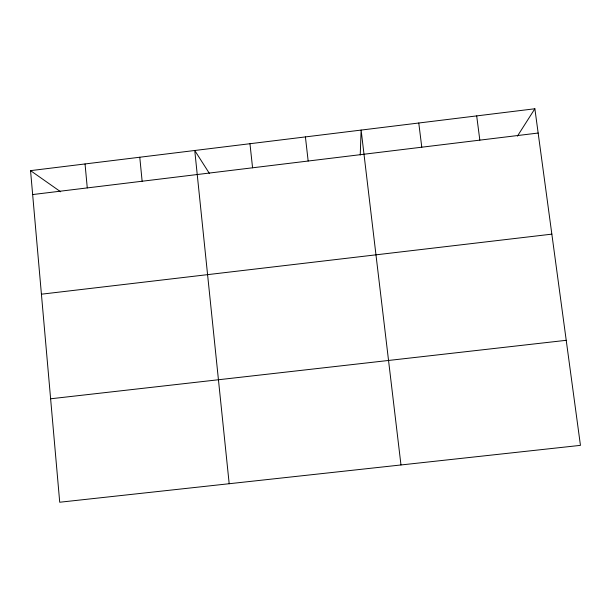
<?xml version="1.0" encoding="UTF-8"?>
<svg xmlns="http://www.w3.org/2000/svg" width="611" height="611" viewBox="0 0 611 611"><rect width="100%" height="100%" fill="white"/><g stroke="black" fill="none" stroke-linecap="round" stroke-linejoin="round"><path stroke-width="0.92" d="M360.23 155.041L361.124 130.082L400.976 464.956M517.418 136.131L534.869 108.766L30.55 170.637L59.718 502.234L580.45 445.358L534.869 108.766M32.658 194.558L538.154 133.038M41.418 294.197L551.848 234.143M50.621 398.784L566.221 340.312M30.55 170.637L60.657 191.785M209.443 173.516L194.749 150.489L229.186 483.721M476.687 115.907L479.834 140.14M418.772 123.01L421.781 147.205M305.416 136.917L308.165 161.029M249.96 143.715L252.572 167.796M139.774 157.233L142.134 181.238M85.044 163.947L87.274 187.913"/></g></svg>
